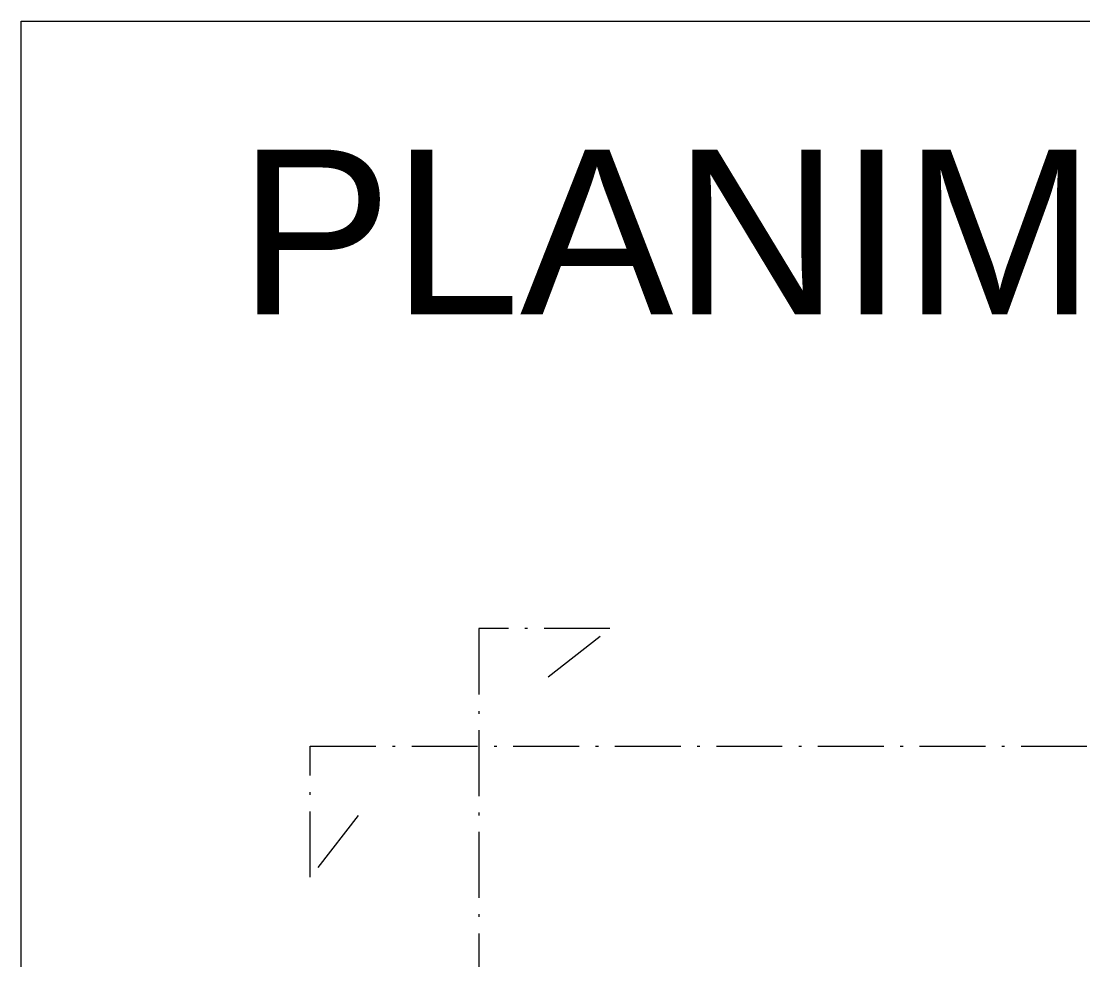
# Model space of a CAD drawing. Header units: millimetres. Extents: x -853320 to 19484, y -510814 to 9708.
# Drawn here: x 1359 to 3292, y 7999 to 9708 of the extents above; entities that cross this region are included whole.
import ezdxf

# ---------------------------------------------------------------- set-up
doc = ezdxf.new("R2010")
doc.units = ezdxf.units.MM
doc.linetypes.add('DASHDOT', pattern=[18.5, 12, -3, 0.5, -3])
doc.layers.add('F_Sezioni', color=5, linetype='Continuous', lineweight=9)
doc.layers.add('F_Testi', color=7, linetype='Continuous', lineweight=5, true_color=0x136734)
doc.styles.add('ARIAL', font='arial.ttf')

msp = doc.modelspace()

# ---------------------------------------------------------------- linework, layer by layer
at = {"layer": 'F_Sezioni', "color": 3, "linetype": 'DASHDOT', "lineweight": 15, "ltscale": 10}
for points in [[(2318.322, 8514.312), (2430.869, 8602.111), (2192.221, 8602.111), (2192.221, 1511.773)], [(1972.521, 8261.91), (1884.722, 8149.363), (1884.722, 8388.011), (16976.055, 8388.011)]]:
    msp.add_lwpolyline(points, dxfattribs=at)
at = {"layer": 'F_Testi'}
msp.add_lwpolyline([(1358.513, 9708.34), (17663.857, 9708.34), (17663.857, 1031.418), (1358.513, 1031.418)], close=True, dxfattribs=at)
msp.add_lwpolyline([(1358.513, 9708.34), (17663.857, 9708.34), (17663.857, 1031.418), (1358.513, 1031.418)], close=True, dxfattribs=at)

# ---------------------------------------------------------------- texts
at = {"layer": 'F_Testi', "color": 1, "insert": (1754.456, 9474.601), "char_height": 300, "width": 8544.03185, "attachment_point": 1, "style": 'ARIAL'}
msp.add_mtext('\\pxt36;PLANIMETRIA_generale', dxfattribs=at)

doc.saveas('drawing.dxf')
